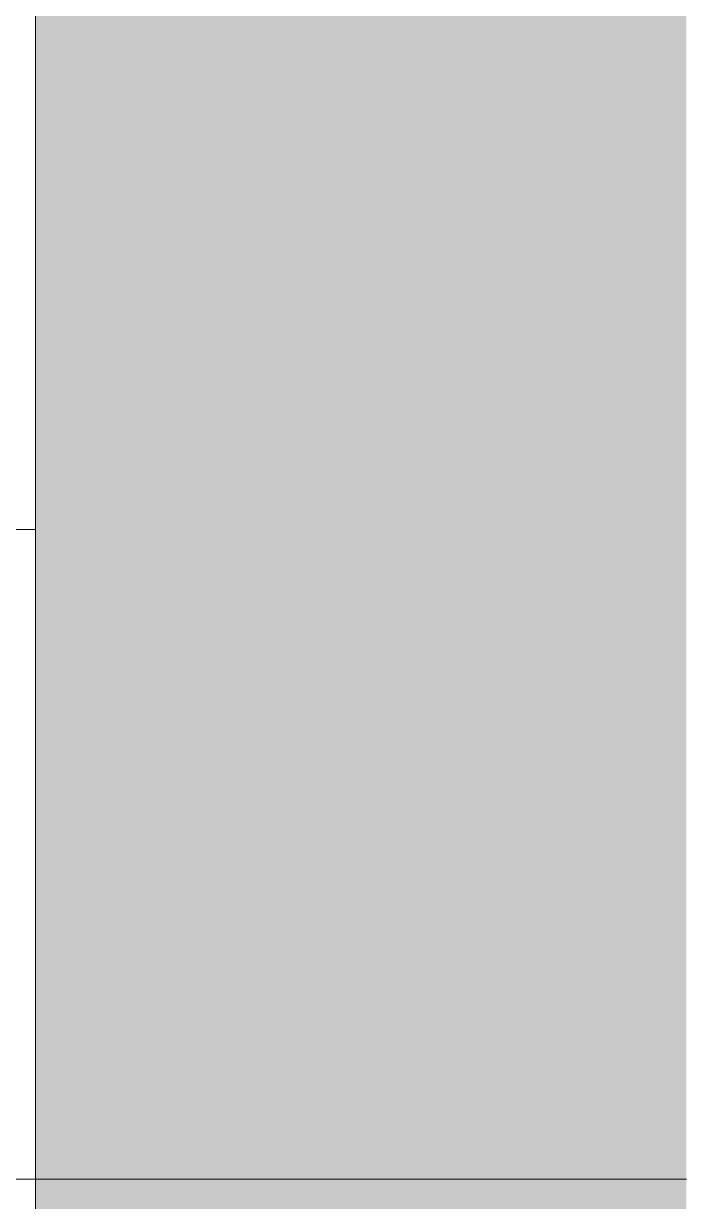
# Model space of a CAD drawing. Header units: millimetres. Extents: x 2258 to 5600, y 711 to 2563.
# Drawn here: x 2397.68 to 2405.56, y 2139.79 to 2153.8 of the extents above; entities that cross this region are included whole.
import ezdxf

# ---------------------------------------------------------------- set-up
doc = ezdxf.new("R2010")
doc.units = ezdxf.units.MM
doc.layers.add('PQI-A-IN-FURN', color=39, linetype='Continuous', lineweight=13)

msp = doc.modelspace()

# ---------------------------------------------------------------- hatches: boundary and pattern name
at = {"layer": 'PQI-A-IN-FURN', "true_color": 0x000000}
h = msp.add_hatch(color=18, dxfattribs=at)
h.dxf.hatch_style = 1
h.paths.add_polyline_path([(2405.560923480624, 2140.051602286104), (2405.5609239768, 2183.577133858117), (2397.823963477966, 2183.577133946315), (2397.823963622387, 2140.051602374303)])
h = msp.add_hatch(color=18, dxfattribs=at)
h.dxf.hatch_style = 1
h.paths.add_polyline_path([(2405.560922129762, 2003.939031711418), (2436.824693183762, 2003.936958162967), (2436.824693181135, 2011.663351039571), (2405.560922173212, 2011.663350879679), (2405.56092232534, 2038.707799655391), (2405.560923480624, 2140.051602286104), (2397.823963622387, 2140.051602374303), (2397.823963958655, 2038.707799629719), (2397.83452944887, 2038.707799629754), (2397.834529253325, 2003.939031685777)])

# ---------------------------------------------------------------- linework, layer by layer
at = {"layer": 'PQI-A-IN-FURN'}
for p, q in [((2397.823963477966, 2183.577133946315), (2397.823963958655, 2038.707799629719)), ((2397.070484382783, 2147.777995239317), (2397.82396359675, 2147.777995241816)), ((2397.070112972289, 2140.051602371801), (2397.823963622387, 2140.051602374303)), ((2397.823963622387, 2140.051602374303), (2405.560923480624, 2140.051602286104))]:
    msp.add_line(p, q, dxfattribs=at)
msp.add_lwpolyline([(2572.612398753084, 2401.067289763989), (2535.355225273725, 2356.354212281117), (2535.355225297574, 2285.57029706805), (2551.001601583836, 2285.569073316624), (2550.962439320563, 2254.079049989553), (2451.803969959727, 2254.079049989553), (2451.803969959727, 2191.30255163398), (2397.823963477966, 2191.30255163398), (2397.82395196499, 2003.936958323287), (2412.182511318095, 2003.936958328113), (2412.182511340809, 1936.357433200579), (2519.386212501404, 1936.357433236602), (2519.387334470492, 2003.936677948378), (2687.392220573427, 2003.936678004859)], dxfattribs=at)

doc.saveas('drawing.dxf')
